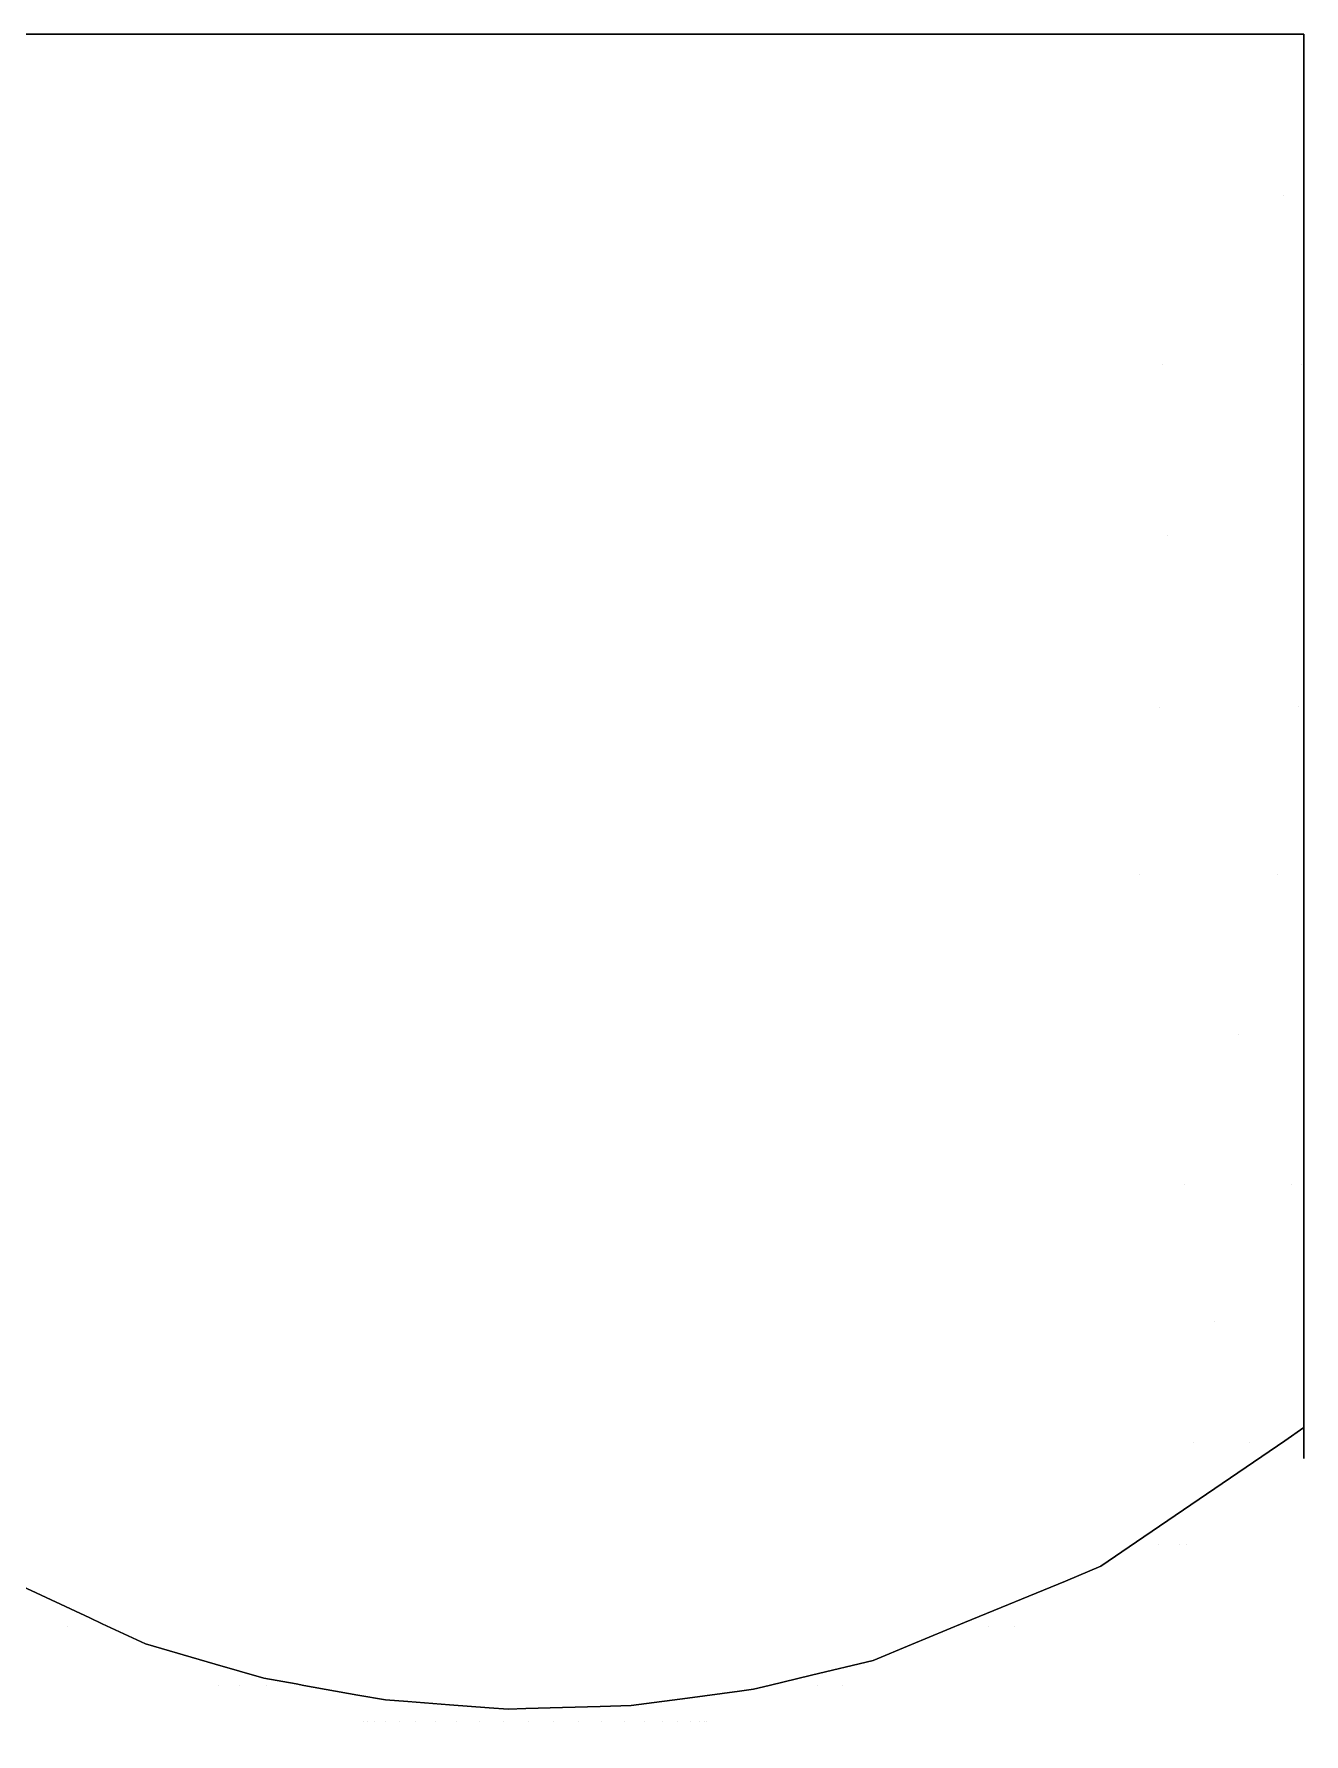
# Model space of a CAD drawing. Header units: millimetres. Extents: x 21.5 to 33.8, y 9 to 19.5.
# Drawn here: x 25.91 to 33.75, y 9 to 19.5 of the extents above; entities that cross this region are included whole.
import ezdxf

# ---------------------------------------------------------------- set-up
doc = ezdxf.new("R2010")
doc.units = ezdxf.units.MM
doc.header["$LTSCALE"] = 50
doc.layers.add('None', color=7, linetype='Continuous', lineweight=5)

msp = doc.modelspace()

# ---------------------------------------------------------------- linework, layer by layer
at = {"layer": 'None', "color": 7, "linetype": 'Continuous', "lineweight": 5, "transparency": 33554687}
for points, invisible_edges in [([(21.752, 17.456, 14.25), (21.652, 16.544, 14.25), (21.666, 16.402, 14.25), (33.75, 19.5, 14.25)], 12), ([(33.75, 19.5, 14.25), (21.666, 16.402, 14.25), (21.769, 15.346, 14.25)], 9), ([(21.961, 18.49, 14.25), (21.818, 18.055, 14.25), (21.752, 17.456, 14.25), (33.75, 19.5, 14.25)], 12), ([(21.769, 15.346, 14.25), (21.8, 15.031, 14.25), (22.024, 14.32, 14.25), (33.75, 19.5, 14.25)], 12), ([(33.75, 19.5, 14.25), (22.265, 19.418, 14.25), (21.961, 18.49, 14.25)], 9), ([(33.75, 19.5, 14.25), (22.024, 14.32, 14.25), (22.256, 13.581, 14.25), (22.265, 13.565, 14.25)], 9), ([(22.58, 19.5, 10.294), (22.291, 19.5, 11.255), (22.144, 19.5, 12.248), (33.397, 19.5, 7.466)], 12), ([(22.144, 19.5, 12.248), (22.144, 19.5, 13.252), (22.291, 19.5, 14.245), (33.397, 19.5, 7.466)], 12), ([(22.265, 13.565, 14.25), (22.397, 13.33, 14.25), (33.75, 19.5, 14.25)], 10), ([(33.75, 19.5, 14.25), (22.292, 19.5, 14.25), (22.265, 19.418, 14.25)], 8), ([(22.291, 19.5, 14.245), (33.75, 19.5, 14.25), (33.75, 19.5, 7.781), (33.397, 19.5, 7.466)], 9), ([(22.291, 19.5, 14.245), (22.292, 19.5, 14.25), (33.75, 19.5, 14.25)], 8), ([(22.397, 13.33, 14.25), (22.921, 12.399, 14.25), (33.75, 19.5, 14.25)], 10), ([(33.397, 19.5, 7.466), (23.006, 19.5, 9.386), (22.58, 19.5, 10.294)], 9), ([(33.75, 19.5, 14.25), (22.921, 12.399, 14.25), (23.001, 12.256, 14.25), (23.602, 11.57, 14.25)], 9), ([(23.006, 19.5, 9.386), (30.739, 19.5, 6.1), (29.752, 19.5, 5.917), (28.749, 19.5, 5.881)], 9), ([(23.006, 19.5, 9.386), (31.688, 19.5, 6.424), (30.739, 19.5, 6.1)], 9), ([(23.006, 19.5, 9.386), (27.751, 19.5, 5.99), (26.781, 19.5, 6.244), (25.857, 19.5, 6.637)], 9), ([(23.006, 19.5, 9.386), (33.397, 19.5, 7.466), (32.581, 19.5, 6.883), (31.688, 19.5, 6.424)], 9), ([(28.749, 19.5, 5.881), (27.751, 19.5, 5.99), (23.006, 19.5, 9.386)], 10), ([(23.602, 11.57, 14.25), (24.002, 11.113, 14.25), (24.385, 10.825, 14.25), (33.75, 19.5, 14.25)], 12), ([(24.385, 10.825, 14.25), (25.046, 10.329, 14.25), (33.75, 19.5, 14.25)], 10), ([(25.046, 10.329, 14.25), (25.218, 10.199, 14.25), (25.271, 10.175, 14.25), (33.75, 19.5, 14.25)], 12), ([(33.75, 19.5, 14.25), (25.271, 10.175, 14.25), (26.25, 9.717, 14.25)], 9), ([(26.666, 18.5, 5.909), (25.695, 18.5, 6.321), (25.857, 19.5, 6.637), (26.781, 19.5, 6.244)], 11), ([(26.25, 9.717, 14.25), (26.327, 9.681, 14.25), (33.75, 19.5, 14.25)], 10), ([(33.75, 19.5, 14.25), (26.327, 9.681, 14.25), (26.595, 9.556, 14.25), (27.024, 9.432, 14.25)], 9), ([(27.687, 18.5, 5.642), (26.666, 18.5, 5.909), (26.781, 19.5, 6.244), (27.751, 19.5, 5.99)], 11), ([(33.75, 19.5, 14.25), (27.024, 9.432, 14.25), (27.326, 9.345, 14.25), (27.525, 9.309, 14.25)], 9), ([(27.525, 9.309, 14.25), (27.573, 9.3, 14.25), (33.75, 19.5, 14.25)], 10), ([(33.75, 19.5, 14.25), (27.573, 9.3, 14.25), (27.907, 9.24, 14.25)], 9), ([(28.736, 18.5, 5.526), (27.687, 18.5, 5.642), (27.751, 19.5, 5.99), (28.749, 19.5, 5.881)], 11), ([(33.75, 19.5, 14.25), (27.907, 9.24, 14.25), (28.076, 9.21, 14.25), (28.215, 9.2, 14.25)], 9), ([(28.215, 9.2, 14.25), (28.472, 9.18, 14.25), (33.75, 19.5, 14.25)], 10), ([(33.75, 19.5, 14.25), (28.472, 9.18, 14.25), (28.718, 9.162, 14.25)], 9), ([(28.718, 9.162, 14.25), (28.835, 9.153, 14.25), (28.944, 9.157, 14.25), (33.75, 19.5, 14.25)], 12), ([(29.791, 18.5, 5.565), (28.736, 18.5, 5.526), (28.749, 19.5, 5.881), (29.752, 19.5, 5.917)], 11), ([(33.75, 19.5, 14.25), (28.944, 9.157, 14.25), (29.17, 9.163, 14.25)], 9), ([(33.75, 19.5, 14.25), (29.17, 9.163, 14.25), (29.402, 9.17, 14.25)], 9), ([(29.402, 9.17, 14.25), (29.595, 9.176, 14.25), (29.642, 9.182, 14.25), (33.75, 19.5, 14.25)], 12), ([(33.75, 19.5, 14.25), (29.642, 9.182, 14.25), (29.942, 9.222, 14.25)], 9), ([(30.828, 18.5, 5.757), (29.791, 18.5, 5.565), (29.752, 19.5, 5.917), (30.739, 19.5, 6.1)], 11), ([(29.942, 9.222, 14.25), (30.263, 9.265, 14.25), (33.75, 19.5, 14.25)], 10), ([(30.263, 9.265, 14.25), (30.35, 9.277, 14.25), (30.447, 9.3, 14.25), (33.75, 19.5, 14.25)], 12), ([(33.75, 19.5, 14.25), (30.447, 9.3, 14.25), (30.709, 9.363, 14.25)], 9), ([(33.75, 19.5, 14.25), (30.709, 9.363, 14.25), (31.09, 9.455, 14.25), (31.326, 9.553, 14.25)], 9), ([(31.827, 18.5, 6.097), (30.828, 18.5, 5.757), (30.739, 19.5, 6.1), (31.688, 19.5, 6.424)], 11), ([(33.75, 19.5, 14.25), (31.326, 9.553, 14.25), (31.653, 9.688, 14.25)], 9), ([(31.653, 9.688, 14.25), (32.276, 9.945, 14.25), (33.75, 19.5, 14.25)], 10), ([(32.766, 18.5, 6.58), (31.827, 18.5, 6.097), (31.688, 19.5, 6.424), (32.581, 19.5, 6.883)], 11), ([(33.75, 19.5, 14.25), (32.276, 9.945, 14.25), (32.495, 10.036, 14.25), (32.715, 10.186, 14.25)], 9), ([(33.624, 18.5, 7.194), (32.766, 18.5, 6.58), (32.581, 19.5, 6.883), (33.397, 19.5, 7.466)], 11), ([(32.715, 10.186, 14.25), (33.631, 10.811, 14.25), (33.75, 19.5, 14.25)], 10), ([(33.397, 19.5, 7.466), (33.75, 19.5, 7.781), (33.75, 18.497, 7.315)], 8), ([(33.75, 18.497, 7.315), (33.624, 18.5, 7.194), (33.397, 19.5, 7.466)], 11), ([(33.631, 10.811, 14.25), (33.75, 10.893, 14.25), (33.75, 19.5, 14.25)], 8), ([(33.75, 19.5, 14.25), (33.75, 10.762, 12.047), (33.75, 10.78, 11.765), (33.75, 10.802, 11.687)], 9), ([(33.75, 19.5, 14.25), (33.75, 10.718, 12.75), (33.75, 10.762, 12.047)], 9), ([(33.75, 19.5, 14.25), (33.75, 15.601, 7.041), (33.75, 15.894, 6.978), (33.75, 16.4, 6.979)], 9), ([(33.75, 19.5, 14.25), (33.75, 13.324, 7.919), (33.75, 13.533, 7.761), (33.75, 14.315, 7.404)], 9), ([(33.75, 19.5, 14.25), (33.75, 12.396, 8.673), (33.75, 12.533, 8.513), (33.75, 12.56, 8.493)], 9), ([(33.75, 19.5, 14.25), (33.75, 10.77, 13.455), (33.75, 10.702, 13.014), (33.75, 10.718, 12.75)], 9), ([(33.75, 19.5, 14.25), (33.75, 15.347, 7.096), (33.75, 15.601, 7.041)], 9), ([(33.75, 12.56, 8.493), (33.75, 13.324, 7.919), (33.75, 19.5, 14.25)], 10), ([(33.75, 19.5, 14.25), (33.75, 10.802, 13.664), (33.75, 10.77, 13.455)], 9), ([(33.75, 19.5, 14.25), (33.75, 17.457, 7.051), (33.75, 18.366, 7.254), (33.75, 18.497, 7.315)], 9), ([(33.75, 14.315, 7.404), (33.75, 14.671, 7.242), (33.75, 15.347, 7.096), (33.75, 19.5, 14.25)], 12), ([(33.75, 19.5, 14.25), (33.75, 11.55, 9.771), (33.75, 11.644, 9.598)], 9), ([(33.75, 19.5, 14.25), (33.75, 10.91, 11.31), (33.75, 11.124, 10.563), (33.75, 11.146, 10.521)], 9), ([(33.75, 19.5, 14.25), (33.75, 10.883, 14.182), (33.75, 10.802, 13.664)], 9), ([(33.75, 19.5, 14.25), (33.75, 17.41, 7.041), (33.75, 17.457, 7.051)], 9), ([(33.75, 11.644, 9.598), (33.75, 11.717, 9.461), (33.75, 12.396, 8.673), (33.75, 19.5, 14.25)], 12), ([(33.75, 10.802, 11.687), (33.75, 10.91, 11.31), (33.75, 19.5, 14.25)], 10), ([(33.75, 16.4, 6.979), (33.75, 17.145, 6.982), (33.75, 17.41, 7.041), (33.75, 19.5, 14.25)], 12), ([(33.75, 19.5, 14.25), (33.75, 10.893, 14.25), (33.75, 10.883, 14.182)], 8), ([(33.75, 11.146, 10.521), (33.75, 11.55, 9.771), (33.75, 19.5, 14.25)], 10), ([(33.75, 18.497, 7.315), (33.75, 19.5, 7.781), (33.75, 19.5, 14.25)], 8), ([(26.598, 17.46, 5.71), (25.599, 17.46, 6.135), (25.695, 18.5, 6.321), (26.666, 18.5, 5.909)], 15), ([(27.649, 17.46, 5.435), (26.598, 17.46, 5.71), (26.666, 18.5, 5.909), (27.687, 18.5, 5.642)], 15), ([(28.728, 17.46, 5.317), (27.649, 17.46, 5.435), (27.687, 18.5, 5.642), (28.736, 18.5, 5.526)], 15), ([(29.814, 17.46, 5.356), (28.728, 17.46, 5.317), (28.736, 18.5, 5.526), (29.791, 18.5, 5.565)], 15), ([(30.881, 17.46, 5.554), (29.814, 17.46, 5.356), (29.791, 18.5, 5.565), (30.828, 18.5, 5.757)], 15), ([(31.909, 17.46, 5.904), (30.881, 17.46, 5.554), (30.828, 18.5, 5.757), (31.827, 18.5, 6.097)], 15), ([(32.875, 17.46, 6.401), (31.909, 17.46, 5.904), (31.827, 18.5, 6.097), (32.766, 18.5, 6.58)], 15), ([(32.875, 17.46, 6.401), (32.766, 18.5, 6.58), (33.624, 18.5, 7.194)], 11), ([(33.624, 18.5, 7.194), (33.737, 17.458, 7.042), (32.875, 17.46, 6.401)], 11), ([(33.737, 17.458, 7.042), (33.624, 18.5, 7.194), (33.75, 18.366, 7.254)], 11), ([(33.624, 18.5, 7.194), (33.75, 18.497, 7.315), (33.75, 18.366, 7.254)], 9), ([(33.75, 18.366, 7.254), (33.75, 17.457, 7.051), (33.737, 17.458, 7.042)], 10), ([(26.579, 16.401, 5.652), (25.571, 16.401, 6.081), (25.599, 17.46, 6.135), (26.598, 17.46, 5.71)], 15), ([(27.638, 16.401, 5.375), (26.579, 16.401, 5.652), (26.598, 17.46, 5.71), (27.649, 17.46, 5.435)], 15), ([(28.726, 16.401, 5.256), (27.638, 16.401, 5.375), (27.649, 17.46, 5.435), (28.728, 17.46, 5.317)], 15), ([(29.82, 16.401, 5.296), (28.726, 16.401, 5.256), (28.728, 17.46, 5.317), (29.814, 17.46, 5.356)], 15), ([(30.897, 16.401, 5.495), (29.82, 16.401, 5.296), (29.814, 17.46, 5.356), (30.881, 17.46, 5.554)], 15), ([(31.933, 16.401, 5.848), (30.897, 16.401, 5.495), (30.881, 17.46, 5.554), (31.909, 17.46, 5.904)], 15), ([(32.907, 16.401, 6.349), (31.933, 16.401, 5.848), (31.909, 17.46, 5.904), (32.875, 17.46, 6.401)], 15), ([(32.907, 16.401, 6.349), (32.875, 17.46, 6.401), (33.75, 17.145, 6.982)], 11), ([(32.875, 17.46, 6.401), (33.737, 17.458, 7.042), (33.75, 17.41, 7.041), (33.75, 17.145, 6.982)], 11), ([(33.75, 17.41, 7.041), (33.737, 17.458, 7.042), (33.75, 17.457, 7.051)], 3), ([(33.75, 17.145, 6.982), (33.75, 16.4, 6.979), (32.907, 16.401, 6.349)], 10), ([(26.607, 15.343, 5.737), (25.612, 15.343, 6.16), (25.571, 16.401, 6.081), (26.579, 16.401, 5.652)], 15), ([(27.654, 15.343, 5.463), (26.607, 15.343, 5.737), (26.579, 16.401, 5.652), (27.638, 16.401, 5.375)], 15), ([(28.729, 15.343, 5.345), (27.654, 15.343, 5.463), (27.638, 16.401, 5.375), (28.726, 16.401, 5.256)], 15), ([(29.81, 15.343, 5.384), (28.729, 15.343, 5.345), (28.726, 16.401, 5.256), (29.82, 16.401, 5.296)], 15), ([(30.874, 15.343, 5.581), (29.81, 15.343, 5.384), (29.82, 16.401, 5.296), (30.897, 16.401, 5.495)], 15), ([(31.898, 15.343, 5.93), (30.874, 15.343, 5.581), (30.897, 16.401, 5.495), (31.933, 16.401, 5.848)], 15), ([(32.86, 15.343, 6.425), (31.898, 15.343, 5.93), (31.933, 16.401, 5.848), (32.907, 16.401, 6.349)], 15), ([(33.75, 15.894, 6.978), (32.86, 15.343, 6.425), (32.907, 16.401, 6.349)], 11), ([(32.907, 16.401, 6.349), (33.75, 16.4, 6.979), (33.75, 15.894, 6.978)], 9), ([(32.86, 15.343, 6.425), (33.75, 15.894, 6.978), (33.75, 15.601, 7.041)], 9), ([(33.75, 15.601, 7.041), (33.716, 15.347, 7.072), (32.86, 15.343, 6.425)], 11), ([(33.75, 15.347, 7.096), (33.716, 15.347, 7.072), (33.75, 15.601, 7.041)], 3), ([(26.684, 14.309, 5.961), (25.72, 14.309, 6.371), (25.612, 15.343, 6.16), (26.607, 15.343, 5.737)], 15), ([(27.697, 14.309, 5.696), (26.684, 14.309, 5.961), (26.607, 15.343, 5.737), (27.654, 15.343, 5.463)], 15), ([(28.738, 14.309, 5.582), (27.697, 14.309, 5.696), (27.654, 15.343, 5.463), (28.729, 15.343, 5.345)], 15), ([(29.785, 14.309, 5.62), (28.738, 14.309, 5.582), (28.729, 15.343, 5.345), (29.81, 15.343, 5.384)], 15), ([(30.814, 14.309, 5.81), (29.785, 14.309, 5.62), (29.81, 15.343, 5.384), (30.874, 15.343, 5.581)], 15), ([(31.805, 14.309, 6.149), (30.814, 14.309, 5.81), (30.874, 15.343, 5.581), (31.898, 15.343, 5.93)], 15), ([(32.737, 14.309, 6.627), (31.805, 14.309, 6.149), (31.898, 15.343, 5.93), (32.86, 15.343, 6.425)], 15), ([(32.737, 14.309, 6.627), (32.86, 15.343, 6.425), (33.716, 15.347, 7.072)], 11), ([(33.716, 15.347, 7.072), (33.588, 14.309, 7.237), (32.737, 14.309, 6.627)], 11), ([(33.75, 14.671, 7.242), (33.588, 14.309, 7.237), (33.716, 15.347, 7.072)], 11), ([(33.716, 15.347, 7.072), (33.75, 15.347, 7.096), (33.75, 14.671, 7.242)], 9), ([(33.75, 14.671, 7.242), (33.75, 14.315, 7.404), (33.588, 14.309, 7.237)], 10), ([(26.807, 13.319, 6.322), (25.894, 13.319, 6.71), (25.72, 14.309, 6.371), (26.684, 14.309, 5.961)], 15), ([(27.766, 13.319, 6.071), (26.807, 13.319, 6.322), (26.684, 14.309, 5.961), (27.697, 14.309, 5.696)], 15), ([(28.752, 13.319, 5.963), (27.766, 13.319, 6.071), (27.697, 14.309, 5.696), (28.738, 14.309, 5.582)], 15), ([(29.743, 13.319, 5.999), (28.752, 13.319, 5.963), (28.738, 14.309, 5.582), (29.785, 14.309, 5.62)], 15), ([(30.718, 13.319, 6.179), (29.743, 13.319, 5.999), (29.785, 14.309, 5.62), (30.814, 14.309, 5.81)], 15), ([(31.656, 13.319, 6.499), (30.718, 13.319, 6.179), (30.814, 14.309, 5.81), (31.805, 14.309, 6.149)], 15), ([(32.538, 13.319, 6.953), (31.656, 13.319, 6.499), (31.805, 14.309, 6.149), (32.737, 14.309, 6.627)], 15), ([(33.345, 13.319, 7.529), (32.538, 13.319, 6.953), (32.737, 14.309, 6.627), (33.588, 14.309, 7.237)], 15), ([(33.345, 13.319, 7.529), (33.588, 14.309, 7.237), (33.75, 14.315, 7.404)], 11), ([(33.75, 14.315, 7.404), (33.75, 13.533, 7.761), (33.345, 13.319, 7.529)], 10), ([(33.75, 13.533, 7.761), (33.75, 13.324, 7.919), (33.345, 13.319, 7.529)], 10), ([(26.131, 12.392, 7.169), (25.349, 12.392, 7.647), (25.048, 13.319, 7.226), (25.894, 13.319, 6.71)], 15), ([(26.974, 12.392, 6.811), (26.131, 12.392, 7.169), (25.894, 13.319, 6.71), (26.807, 13.319, 6.322)], 15), ([(27.86, 12.392, 6.579), (26.974, 12.392, 6.811), (26.807, 13.319, 6.322), (27.766, 13.319, 6.071)], 15), ([(28.771, 12.392, 6.479), (27.86, 12.392, 6.579), (27.766, 13.319, 6.071), (28.752, 13.319, 5.963)], 15), ([(29.686, 12.392, 6.513), (28.771, 12.392, 6.479), (28.752, 13.319, 5.963), (29.743, 13.319, 5.999)], 15), ([(30.587, 12.392, 6.679), (29.686, 12.392, 6.513), (29.743, 13.319, 5.999), (30.718, 13.319, 6.179)], 15), ([(31.454, 12.392, 6.975), (30.587, 12.392, 6.679), (30.718, 13.319, 6.179), (31.656, 13.319, 6.499)], 15), ([(32.269, 12.392, 7.394), (31.454, 12.392, 6.975), (31.656, 13.319, 6.499), (32.538, 13.319, 6.953)], 15), ([(33.014, 12.392, 7.927), (32.269, 12.392, 7.394), (32.538, 13.319, 6.953), (33.345, 13.319, 7.529)], 15), ([(33.014, 12.392, 7.927), (33.345, 13.319, 7.529), (33.75, 13.324, 7.919)], 11), ([(33.75, 13.324, 7.919), (33.75, 12.56, 8.493), (33.014, 12.392, 7.927)], 10), ([(33.75, 12.56, 8.493), (33.673, 12.392, 8.563), (33.014, 12.392, 7.927)], 11), ([(33.673, 12.392, 8.563), (33.75, 12.56, 8.493), (33.75, 12.533, 8.513)], 9), ([(33.75, 12.533, 8.513), (33.75, 12.396, 8.673), (33.673, 12.392, 8.563)], 10), ([(26.425, 11.548, 7.741), (25.723, 11.548, 8.169), (25.349, 12.392, 7.647), (26.131, 12.392, 7.169)], 15), ([(27.181, 11.548, 7.419), (26.425, 11.548, 7.741), (26.131, 12.392, 7.169), (26.974, 12.392, 6.811)], 15), ([(27.977, 11.548, 7.211), (27.181, 11.548, 7.419), (26.974, 12.392, 6.811), (27.86, 12.392, 6.579)], 15), ([(28.794, 11.548, 7.121), (27.977, 11.548, 7.211), (27.86, 12.392, 6.579), (28.771, 12.392, 6.479)], 15), ([(29.616, 11.548, 7.151), (28.794, 11.548, 7.121), (28.771, 12.392, 6.479), (29.686, 12.392, 6.513)], 15), ([(30.425, 11.548, 7.301), (29.616, 11.548, 7.151), (29.686, 12.392, 6.513), (30.587, 12.392, 6.679)], 15), ([(31.203, 11.548, 7.566), (30.425, 11.548, 7.301), (30.587, 12.392, 6.679), (31.454, 12.392, 6.975)], 15), ([(31.934, 11.548, 7.942), (31.203, 11.548, 7.566), (31.454, 12.392, 6.975), (32.269, 12.392, 7.394)], 15), ([(32.603, 11.548, 8.421), (31.934, 11.548, 7.942), (32.269, 12.392, 7.394), (33.014, 12.392, 7.927)], 15), ([(33.195, 11.548, 8.991), (32.603, 11.548, 8.421), (33.014, 12.392, 7.927), (33.673, 12.392, 8.563)], 15), ([(33.195, 11.548, 8.991), (33.673, 12.392, 8.563), (33.75, 12.396, 8.673)], 11), ([(33.75, 12.396, 8.673), (33.75, 11.717, 9.461), (33.195, 11.548, 8.991)], 10), ([(33.195, 11.548, 8.991), (33.75, 11.717, 9.461), (33.75, 11.644, 9.598)], 9), ([(33.068, 10.802, 10.059), (33.75, 11.55, 9.771), (33.75, 11.146, 10.521)], 9), ([(33.068, 10.802, 10.059), (33.697, 11.548, 9.642), (33.75, 11.55, 9.771)], 11), ([(33.75, 11.644, 9.598), (33.697, 11.548, 9.642), (33.195, 11.548, 8.991)], 11), ([(33.75, 11.55, 9.771), (33.697, 11.548, 9.642), (33.75, 11.644, 9.598)], 3), ([(26.162, 10.802, 8.783), (25.615, 10.802, 9.239), (25.091, 11.548, 8.695), (25.723, 11.548, 8.169)], 15), ([(26.77, 10.802, 8.413), (26.162, 10.802, 8.783), (25.723, 11.548, 8.169), (26.425, 11.548, 7.741)], 15), ([(27.425, 10.802, 8.134), (26.77, 10.802, 8.413), (26.425, 11.548, 7.741), (27.181, 11.548, 7.419)], 15), ([(28.114, 10.802, 7.954), (27.425, 10.802, 8.134), (27.181, 11.548, 7.419), (27.977, 11.548, 7.211)], 15), ([(28.822, 10.802, 7.876), (28.114, 10.802, 7.954), (27.977, 11.548, 7.211), (28.794, 11.548, 7.121)], 15), ([(29.533, 10.802, 7.902), (28.822, 10.802, 7.876), (28.794, 11.548, 7.121), (29.616, 11.548, 7.151)], 15), ([(30.234, 10.802, 8.031), (29.533, 10.802, 7.902), (29.616, 11.548, 7.151), (30.425, 11.548, 7.301)], 15), ([(30.907, 10.802, 8.261), (30.234, 10.802, 8.031), (30.425, 11.548, 7.301), (31.203, 11.548, 7.566)], 15), ([(31.541, 10.802, 8.587), (30.907, 10.802, 8.261), (31.203, 11.548, 7.566), (31.934, 11.548, 7.942)], 15), ([(32.12, 10.802, 9.001), (31.541, 10.802, 8.587), (31.934, 11.548, 7.942), (32.603, 11.548, 8.421)], 15), ([(32.632, 10.802, 9.495), (32.12, 10.802, 9.001), (32.603, 11.548, 8.421), (33.195, 11.548, 8.991)], 15), ([(33.068, 10.802, 10.059), (32.632, 10.802, 9.495), (33.195, 11.548, 8.991), (33.697, 11.548, 9.642)], 15), ([(33.75, 11.146, 10.521), (33.416, 10.802, 10.68), (33.068, 10.802, 10.059)], 11), ([(33.416, 10.802, 10.68), (33.75, 11.146, 10.521), (33.75, 11.124, 10.563)], 9), ([(33.416, 10.802, 10.68), (33.75, 11.124, 10.563), (33.75, 10.91, 11.31)], 9), ([(33.75, 10.91, 11.31), (33.67, 10.802, 11.345), (33.416, 10.802, 10.68)], 11), ([(33.75, 10.883, 14.182), (33.75, 10.893, 14.25), (33.631, 10.811, 14.25)], 8), ([(33.631, 10.811, 14.25), (33.67, 10.802, 14.155), (33.75, 10.883, 14.182)], 11), ([(33.75, 10.802, 11.687), (33.67, 10.802, 11.345), (33.75, 10.91, 11.31)], 3), ([(33.75, 10.883, 14.182), (33.67, 10.802, 14.155), (33.75, 10.802, 13.664)], 3), ([(26.207, 10.171, 9.853), (25.815, 10.171, 10.29), (25.14, 10.802, 9.769), (25.615, 10.802, 9.239)], 15), ([(26.658, 10.171, 9.477), (26.207, 10.171, 9.853), (25.615, 10.802, 9.239), (26.162, 10.802, 8.783)], 15), ([(27.16, 10.171, 9.171), (26.658, 10.171, 9.477), (26.162, 10.802, 8.783), (26.77, 10.802, 8.413)], 15), ([(27.701, 10.171, 8.941), (27.16, 10.171, 9.171), (26.77, 10.802, 8.413), (27.425, 10.802, 8.134)], 15), ([(28.269, 10.171, 8.793), (27.701, 10.171, 8.941), (27.425, 10.802, 8.134), (28.114, 10.802, 7.954)], 15), ([(28.853, 10.171, 8.728), (28.269, 10.171, 8.793), (28.114, 10.802, 7.954), (28.822, 10.802, 7.876)], 15), ([(29.44, 10.171, 8.75), (28.853, 10.171, 8.728), (28.822, 10.802, 7.876), (29.533, 10.802, 7.902)], 15), ([(30.018, 10.171, 8.857), (29.44, 10.171, 8.75), (29.533, 10.802, 7.902), (30.234, 10.802, 8.031)], 15), ([(30.574, 10.171, 9.046), (30.018, 10.171, 8.857), (30.234, 10.802, 8.031), (30.907, 10.802, 8.261)], 15), ([(31.096, 10.171, 9.315), (30.574, 10.171, 9.046), (30.907, 10.802, 8.261), (31.541, 10.802, 8.587)], 15), ([(31.574, 10.171, 9.657), (31.096, 10.171, 9.315), (31.541, 10.802, 8.587), (32.12, 10.802, 9.001)], 15), ([(31.997, 10.171, 10.064), (31.574, 10.171, 9.657), (32.12, 10.802, 9.001), (32.632, 10.802, 9.495)], 15), ([(32.356, 10.171, 10.53), (31.997, 10.171, 10.064), (32.632, 10.802, 9.495), (33.068, 10.802, 10.059)], 15), ([(32.644, 10.171, 11.042), (32.356, 10.171, 10.53), (33.068, 10.802, 10.059), (33.416, 10.802, 10.68)], 15), ([(32.854, 10.171, 11.591), (32.644, 10.171, 11.042), (33.416, 10.802, 10.68), (33.67, 10.802, 11.345)], 15), ([(33.631, 10.811, 14.25), (32.715, 10.186, 14.25), (32.854, 10.171, 13.909)], 10), ([(32.854, 10.171, 13.909), (33.67, 10.802, 14.155), (33.631, 10.811, 14.25)], 11), ([(32.854, 10.171, 11.591), (33.67, 10.802, 11.345), (33.75, 10.802, 11.687)], 11), ([(33.75, 10.802, 11.687), (33.75, 10.78, 11.765), (32.854, 10.171, 11.591)], 10), ([(33.75, 10.77, 13.455), (33.75, 10.802, 13.664), (32.854, 10.171, 13.909)], 10), ([(33.75, 10.802, 13.664), (33.67, 10.802, 14.155), (32.854, 10.171, 13.909)], 11), ([(32.854, 10.171, 11.591), (33.75, 10.78, 11.765), (33.75, 10.762, 12.047)], 9), ([(32.854, 10.171, 13.909), (32.981, 10.171, 13.336), (33.75, 10.77, 13.455)], 11), ([(33.75, 10.762, 12.047), (32.981, 10.171, 12.164), (32.854, 10.171, 11.591)], 11), ([(33.75, 10.702, 13.014), (33.75, 10.77, 13.455), (32.981, 10.171, 13.336)], 10), ([(32.981, 10.171, 12.164), (33.75, 10.762, 12.047), (33.75, 10.718, 12.75)], 9), ([(33.75, 10.718, 12.75), (33.024, 10.171, 12.75), (32.981, 10.171, 12.164)], 11), ([(33.024, 10.171, 12.75), (33.75, 10.718, 12.75), (33.75, 10.702, 13.014)], 9), ([(33.75, 10.702, 13.014), (32.981, 10.171, 13.336), (33.024, 10.171, 12.75)], 11), ([(32.854, 10.171, 13.909), (32.715, 10.186, 14.25), (32.495, 10.036, 14.25)], 9), ([(25.983, 9.667, 12.078), (25.917, 9.667, 12.524), (24.986, 10.171, 12.456), (25.072, 10.171, 11.875)], 15), ([(25.917, 9.667, 12.524), (25.917, 9.667, 12.976), (24.986, 10.171, 13.044), (24.986, 10.171, 12.456)], 15), ([(25.917, 9.667, 12.976), (25.983, 9.667, 13.422), (25.072, 10.171, 13.625), (24.986, 10.171, 13.044)], 15), ([(26.113, 9.667, 11.646), (25.983, 9.667, 12.078), (25.072, 10.171, 11.875), (25.241, 10.171, 11.312)], 15), ([(25.983, 9.667, 13.422), (26.113, 9.667, 13.854), (25.241, 10.171, 14.188), (25.072, 10.171, 13.625)], 15), ([(25.271, 10.175, 14.25), (25.241, 10.171, 14.188), (26.113, 9.667, 13.854)], 11), ([(26.305, 9.667, 11.237), (26.113, 9.667, 11.646), (25.241, 10.171, 11.312), (25.491, 10.171, 10.78)], 15), ([(26.113, 9.667, 13.854), (26.25, 9.717, 14.25), (25.271, 10.175, 14.25)], 9), ([(26.554, 9.667, 10.861), (26.305, 9.667, 11.237), (25.491, 10.171, 10.78), (25.815, 10.171, 10.29)], 15), ([(26.855, 9.667, 10.525), (26.554, 9.667, 10.861), (25.815, 10.171, 10.29), (26.207, 10.171, 9.853)], 15), ([(27.202, 9.667, 10.236), (26.855, 9.667, 10.525), (26.207, 10.171, 9.853), (26.658, 10.171, 9.477)], 15), ([(27.587, 9.667, 10.001), (27.202, 9.667, 10.236), (26.658, 10.171, 9.477), (27.16, 10.171, 9.171)], 15), ([(28.002, 9.667, 9.825), (27.587, 9.667, 10.001), (27.16, 10.171, 9.171), (27.701, 10.171, 8.941)], 15), ([(28.439, 9.667, 9.711), (28.002, 9.667, 9.825), (27.701, 10.171, 8.941), (28.269, 10.171, 8.793)], 15), ([(28.887, 9.667, 9.661), (28.439, 9.667, 9.711), (28.269, 10.171, 8.793), (28.853, 10.171, 8.728)], 15), ([(29.338, 9.667, 9.678), (28.887, 9.667, 9.661), (28.853, 10.171, 8.728), (29.44, 10.171, 8.75)], 15), ([(29.782, 9.667, 9.76), (29.338, 9.667, 9.678), (29.44, 10.171, 8.75), (30.018, 10.171, 8.857)], 15), ([(30.209, 9.667, 9.905), (29.782, 9.667, 9.76), (30.018, 10.171, 8.857), (30.574, 10.171, 9.046)], 15), ([(30.61, 9.667, 10.112), (30.209, 9.667, 9.905), (30.574, 10.171, 9.046), (31.096, 10.171, 9.315)], 15), ([(30.977, 9.667, 10.374), (30.61, 9.667, 10.112), (31.096, 10.171, 9.315), (31.574, 10.171, 9.657)], 15), ([(31.302, 9.667, 10.687), (30.977, 9.667, 10.374), (31.574, 10.171, 9.657), (31.997, 10.171, 10.064)], 15), ([(31.578, 9.667, 11.045), (31.302, 9.667, 10.687), (31.997, 10.171, 10.064), (32.356, 10.171, 10.53)], 15), ([(31.799, 9.667, 11.438), (31.578, 9.667, 11.045), (32.356, 10.171, 10.53), (32.644, 10.171, 11.042)], 15), ([(31.96, 9.667, 11.86), (31.799, 9.667, 11.438), (32.644, 10.171, 11.042), (32.854, 10.171, 11.591)], 15), ([(32.495, 10.036, 14.25), (31.96, 9.667, 13.64), (32.854, 10.171, 13.909)], 11), ([(32.058, 9.667, 12.3), (31.96, 9.667, 11.86), (32.854, 10.171, 11.591), (32.981, 10.171, 12.164)], 15), ([(31.96, 9.667, 13.64), (32.058, 9.667, 13.2), (32.981, 10.171, 13.336), (32.854, 10.171, 13.909)], 15), ([(32.091, 9.667, 12.75), (32.058, 9.667, 12.3), (32.981, 10.171, 12.164), (33.024, 10.171, 12.75)], 15), ([(32.058, 9.667, 13.2), (32.091, 9.667, 12.75), (33.024, 10.171, 12.75), (32.981, 10.171, 13.336)], 15), ([(31.96, 9.667, 13.64), (32.495, 10.036, 14.25), (32.276, 9.945, 14.25)], 9), ([(31.653, 9.688, 14.25), (31.799, 9.667, 14.062), (32.276, 9.945, 14.25)], 3), ([(32.276, 9.945, 14.25), (31.799, 9.667, 14.062), (31.96, 9.667, 13.64)], 11), ([(26.955, 9.299, 12.294), (26.91, 9.299, 12.597), (25.917, 9.667, 12.524), (25.983, 9.667, 12.078)], 15), ([(26.91, 9.299, 12.597), (26.91, 9.299, 12.903), (25.917, 9.667, 12.976), (25.917, 9.667, 12.524)], 15), ([(26.91, 9.299, 12.903), (26.955, 9.299, 13.206), (25.983, 9.667, 13.422), (25.917, 9.667, 12.976)], 15), ([(27.043, 9.299, 12.001), (26.955, 9.299, 12.294), (25.983, 9.667, 12.078), (26.113, 9.667, 11.646)], 15), ([(26.955, 9.299, 13.206), (27.043, 9.299, 13.499), (26.113, 9.667, 13.854), (25.983, 9.667, 13.422)], 15), ([(26.113, 9.667, 13.854), (26.327, 9.681, 14.25), (26.25, 9.717, 14.25)], 9), ([(26.327, 9.681, 14.25), (26.113, 9.667, 13.854), (27.043, 9.299, 13.499)], 11), ([(27.173, 9.299, 11.724), (27.043, 9.299, 12.001), (26.113, 9.667, 11.646), (26.305, 9.667, 11.237)], 15), ([(27.341, 9.299, 11.469), (27.173, 9.299, 11.724), (26.305, 9.667, 11.237), (26.554, 9.667, 10.861)], 15), ([(26.595, 9.556, 14.25), (26.327, 9.681, 14.25), (27.173, 9.299, 13.776)], 10), ([(27.043, 9.299, 13.499), (27.173, 9.299, 13.776), (26.327, 9.681, 14.25)], 11), ([(27.545, 9.299, 11.241), (27.341, 9.299, 11.469), (26.554, 9.667, 10.861), (26.855, 9.667, 10.525)], 15), ([(27.781, 9.299, 11.046), (27.545, 9.299, 11.241), (26.855, 9.667, 10.525), (27.202, 9.667, 10.236)], 15), ([(28.042, 9.299, 10.886), (27.781, 9.299, 11.046), (27.202, 9.667, 10.236), (27.587, 9.667, 10.001)], 15), ([(28.323, 9.299, 10.767), (28.042, 9.299, 10.886), (27.587, 9.667, 10.001), (28.002, 9.667, 9.825)], 15), ([(28.619, 9.299, 10.689), (28.323, 9.299, 10.767), (28.002, 9.667, 9.825), (28.439, 9.667, 9.711)], 15), ([(28.923, 9.299, 10.656), (28.619, 9.299, 10.689), (28.439, 9.667, 9.711), (28.887, 9.667, 9.661)], 15), ([(29.229, 9.299, 10.667), (28.923, 9.299, 10.656), (28.887, 9.667, 9.661), (29.338, 9.667, 9.678)], 15), ([(29.53, 9.299, 10.723), (29.229, 9.299, 10.667), (29.338, 9.667, 9.678), (29.782, 9.667, 9.76)], 15), ([(29.82, 9.299, 10.821), (29.53, 9.299, 10.723), (29.782, 9.667, 9.76), (30.209, 9.667, 9.905)], 15), ([(30.092, 9.299, 10.961), (29.82, 9.299, 10.821), (30.209, 9.667, 9.905), (30.61, 9.667, 10.112)], 15), ([(30.341, 9.299, 11.139), (30.092, 9.299, 10.961), (30.61, 9.667, 10.112), (30.977, 9.667, 10.374)], 15), ([(30.561, 9.299, 11.352), (30.341, 9.299, 11.139), (30.977, 9.667, 10.374), (31.302, 9.667, 10.687)], 15), ([(30.748, 9.299, 11.594), (30.561, 9.299, 11.352), (31.302, 9.667, 10.687), (31.578, 9.667, 11.045)], 15), ([(30.897, 9.299, 11.86), (30.748, 9.299, 11.594), (31.578, 9.667, 11.045), (31.799, 9.667, 11.438)], 15), ([(31.326, 9.553, 14.25), (30.897, 9.299, 13.64), (31.799, 9.667, 14.062)], 11), ([(31.007, 9.299, 12.146), (30.897, 9.299, 11.86), (31.799, 9.667, 11.438), (31.96, 9.667, 11.86)], 15), ([(30.897, 9.299, 13.64), (31.007, 9.299, 13.354), (31.96, 9.667, 13.64), (31.799, 9.667, 14.062)], 15), ([(31.073, 9.299, 12.445), (31.007, 9.299, 12.146), (31.96, 9.667, 11.86), (32.058, 9.667, 12.3)], 15), ([(31.007, 9.299, 13.354), (31.073, 9.299, 13.055), (32.058, 9.667, 13.2), (31.96, 9.667, 13.64)], 15), ([(31.096, 9.299, 12.75), (31.073, 9.299, 12.445), (32.058, 9.667, 12.3), (32.091, 9.667, 12.75)], 15), ([(31.073, 9.299, 13.055), (31.096, 9.299, 12.75), (32.091, 9.667, 12.75), (32.058, 9.667, 13.2)], 15), ([(31.799, 9.667, 14.062), (31.653, 9.688, 14.25), (31.326, 9.553, 14.25)], 9), ([(27.024, 9.432, 14.25), (26.595, 9.556, 14.25), (27.173, 9.299, 13.776)], 10), ([(30.748, 9.299, 13.906), (31.09, 9.455, 14.25), (30.709, 9.363, 14.25)], 9), ([(30.748, 9.299, 13.906), (31.326, 9.553, 14.25), (31.09, 9.455, 14.25)], 9), ([(31.326, 9.553, 14.25), (30.748, 9.299, 13.906), (30.897, 9.299, 13.64)], 11), ([(27.173, 9.299, 13.776), (27.341, 9.299, 14.031), (27.024, 9.432, 14.25)], 11), ([(27.326, 9.345, 14.25), (27.024, 9.432, 14.25), (27.341, 9.299, 14.031)], 10), ([(30.447, 9.3, 14.25), (30.561, 9.299, 14.148), (30.709, 9.363, 14.25)], 3), ([(30.709, 9.363, 14.25), (30.561, 9.299, 14.148), (30.748, 9.299, 13.906)], 11), ([(27.967, 9.075, 12.52), (27.944, 9.075, 12.673), (26.91, 9.299, 12.597), (26.955, 9.299, 12.294)], 15), ([(27.944, 9.075, 12.673), (27.944, 9.075, 12.827), (26.91, 9.299, 12.903), (26.91, 9.299, 12.597)], 15), ([(27.944, 9.075, 12.827), (27.967, 9.075, 12.98), (26.955, 9.299, 13.206), (26.91, 9.299, 12.903)], 15), ([(28.011, 9.075, 12.372), (27.967, 9.075, 12.52), (26.955, 9.299, 12.294), (27.043, 9.299, 12.001)], 15), ([(27.967, 9.075, 12.98), (28.011, 9.075, 13.128), (27.043, 9.299, 13.499), (26.955, 9.299, 13.206)], 15), ([(28.077, 9.075, 12.232), (28.011, 9.075, 12.372), (27.043, 9.299, 12.001), (27.173, 9.299, 11.724)], 15), ([(28.011, 9.075, 13.128), (28.077, 9.075, 13.268), (27.173, 9.299, 13.776), (27.043, 9.299, 13.499)], 15), ([(28.162, 9.075, 12.103), (28.077, 9.075, 12.232), (27.173, 9.299, 11.724), (27.341, 9.299, 11.469)], 15), ([(28.077, 9.075, 13.268), (28.162, 9.075, 13.397), (27.341, 9.299, 14.031), (27.173, 9.299, 13.776)], 15), ([(27.341, 9.299, 14.031), (27.525, 9.309, 14.25), (27.326, 9.345, 14.25)], 9), ([(27.525, 9.309, 14.25), (27.341, 9.299, 14.031), (28.162, 9.075, 13.397)], 11), ([(28.265, 9.075, 11.988), (28.162, 9.075, 12.103), (27.341, 9.299, 11.469), (27.545, 9.299, 11.241)], 15), ([(27.573, 9.3, 14.25), (27.525, 9.309, 14.25), (28.265, 9.075, 13.512)], 10), ([(28.162, 9.075, 13.397), (28.265, 9.075, 13.512), (27.525, 9.309, 14.25)], 11), ([(28.384, 9.075, 11.889), (28.265, 9.075, 11.988), (27.545, 9.299, 11.241), (27.781, 9.299, 11.046)], 15), ([(27.907, 9.24, 14.25), (27.573, 9.3, 14.25), (28.265, 9.075, 13.512)], 10), ([(28.516, 9.075, 11.809), (28.384, 9.075, 11.889), (27.781, 9.299, 11.046), (28.042, 9.299, 10.886)], 15), ([(28.265, 9.075, 13.512), (28.384, 9.075, 13.611), (27.907, 9.24, 14.25)], 11), ([(28.076, 9.21, 14.25), (27.907, 9.24, 14.25), (28.384, 9.075, 13.611)], 10), ([(28.658, 9.075, 11.748), (28.516, 9.075, 11.809), (28.042, 9.299, 10.886), (28.323, 9.299, 10.767)], 15), ([(28.808, 9.075, 11.709), (28.658, 9.075, 11.748), (28.323, 9.299, 10.767), (28.619, 9.299, 10.689)], 15), ([(28.961, 9.075, 11.692), (28.808, 9.075, 11.709), (28.619, 9.299, 10.689), (28.923, 9.299, 10.656)], 15), ([(29.116, 9.075, 11.698), (28.961, 9.075, 11.692), (28.923, 9.299, 10.656), (29.229, 9.299, 10.667)], 15), ([(29.268, 9.075, 11.726), (29.116, 9.075, 11.698), (29.229, 9.299, 10.667), (29.53, 9.299, 10.723)], 15), ([(29.414, 9.075, 11.776), (29.268, 9.075, 11.726), (29.53, 9.299, 10.723), (29.82, 9.299, 10.821)], 15), ([(29.551, 9.075, 11.847), (29.414, 9.075, 11.776), (29.82, 9.299, 10.821), (30.092, 9.299, 10.961)], 15), ([(29.677, 9.075, 11.936), (29.551, 9.075, 11.847), (30.092, 9.299, 10.961), (30.341, 9.299, 11.139)], 15), ([(29.788, 9.075, 12.044), (29.677, 9.075, 11.936), (30.341, 9.299, 11.139), (30.561, 9.299, 11.352)], 15), ([(29.677, 9.075, 13.564), (30.263, 9.265, 14.25), (29.942, 9.222, 14.25)], 9), ([(30.263, 9.265, 14.25), (29.677, 9.075, 13.564), (29.788, 9.075, 13.456)], 11), ([(29.788, 9.075, 13.456), (30.561, 9.299, 14.148), (30.447, 9.3, 14.25)], 11), ([(30.447, 9.3, 14.25), (30.35, 9.277, 14.25), (29.788, 9.075, 13.456)], 10), ([(29.883, 9.075, 12.166), (29.788, 9.075, 12.044), (30.561, 9.299, 11.352), (30.748, 9.299, 11.594)], 15), ([(29.788, 9.075, 13.456), (29.883, 9.075, 13.334), (30.748, 9.299, 13.906), (30.561, 9.299, 14.148)], 15), ([(29.788, 9.075, 13.456), (30.35, 9.277, 14.25), (30.263, 9.265, 14.25)], 9), ([(29.958, 9.075, 12.301), (29.883, 9.075, 12.166), (30.748, 9.299, 11.594), (30.897, 9.299, 11.86)], 15), ([(29.883, 9.075, 13.334), (29.958, 9.075, 13.199), (30.897, 9.299, 13.64), (30.748, 9.299, 13.906)], 15), ([(30.014, 9.075, 12.445), (29.958, 9.075, 12.301), (30.897, 9.299, 11.86), (31.007, 9.299, 12.146)], 15), ([(29.958, 9.075, 13.199), (30.014, 9.075, 13.055), (31.007, 9.299, 13.354), (30.897, 9.299, 13.64)], 15), ([(30.047, 9.075, 12.596), (30.014, 9.075, 12.445), (31.007, 9.299, 12.146), (31.073, 9.299, 12.445)], 15), ([(30.014, 9.075, 13.055), (30.047, 9.075, 12.904), (31.073, 9.299, 13.055), (31.007, 9.299, 13.354)], 15), ([(30.058, 9.075, 12.75), (30.047, 9.075, 12.596), (31.073, 9.299, 12.445), (31.096, 9.299, 12.75)], 15), ([(30.047, 9.075, 12.904), (30.058, 9.075, 12.75), (31.096, 9.299, 12.75), (31.073, 9.299, 13.055)], 15), ([(28.215, 9.2, 14.25), (28.076, 9.21, 14.25), (28.384, 9.075, 13.611)], 10), ([(28.384, 9.075, 13.611), (28.516, 9.075, 13.691), (28.215, 9.2, 14.25)], 11), ([(28.472, 9.18, 14.25), (28.215, 9.2, 14.25), (28.516, 9.075, 13.691)], 10), ([(28.516, 9.075, 13.691), (28.658, 9.075, 13.752), (28.472, 9.18, 14.25)], 11), ([(28.718, 9.162, 14.25), (28.472, 9.18, 14.25), (28.658, 9.075, 13.752)], 10), ([(28.658, 9.075, 13.752), (28.808, 9.075, 13.791), (28.718, 9.162, 14.25)], 11), ([(28.835, 9.153, 14.25), (28.718, 9.162, 14.25), (28.808, 9.075, 13.791)], 10), ([(28.835, 9.153, 14.25), (28.808, 9.075, 13.791), (28.961, 9.075, 13.808)], 11), ([(28.961, 9.075, 13.808), (28.944, 9.157, 14.25), (28.835, 9.153, 14.25)], 9), ([(29.116, 9.075, 13.802), (29.17, 9.163, 14.25), (28.944, 9.157, 14.25)], 9), ([(28.944, 9.157, 14.25), (28.961, 9.075, 13.808), (29.116, 9.075, 13.802)], 11), ([(29.17, 9.163, 14.25), (29.116, 9.075, 13.802), (29.268, 9.075, 13.774)], 11), ([(29.268, 9.075, 13.774), (29.402, 9.17, 14.25), (29.17, 9.163, 14.25)], 9), ([(29.402, 9.17, 14.25), (29.268, 9.075, 13.774), (29.414, 9.075, 13.724)], 11), ([(29.414, 9.075, 13.724), (29.595, 9.176, 14.25), (29.402, 9.17, 14.25)], 9), ([(29.414, 9.075, 13.724), (29.642, 9.182, 14.25), (29.595, 9.176, 14.25)], 9), ([(29.642, 9.182, 14.25), (29.414, 9.075, 13.724), (29.551, 9.075, 13.653)], 11), ([(29.551, 9.075, 13.653), (29.942, 9.222, 14.25), (29.642, 9.182, 14.25)], 9), ([(29.942, 9.222, 14.25), (29.551, 9.075, 13.653), (29.677, 9.075, 13.564)], 11), ([(29, 9, 12.75), (27.944, 9.075, 12.673), (27.967, 9.075, 12.52)], 11), ([(29, 9, 12.75), (27.944, 9.075, 12.827), (27.944, 9.075, 12.673)], 11), ([(29, 9, 12.75), (27.967, 9.075, 12.98), (27.944, 9.075, 12.827)], 11), ([(29, 9, 12.75), (27.967, 9.075, 12.52), (28.011, 9.075, 12.372)], 11), ([(29, 9, 12.75), (28.011, 9.075, 13.128), (27.967, 9.075, 12.98)], 11), ([(29, 9, 12.75), (28.011, 9.075, 12.372), (28.077, 9.075, 12.232)], 11), ([(29, 9, 12.75), (28.077, 9.075, 13.268), (28.011, 9.075, 13.128)], 11), ([(29, 9, 12.75), (28.077, 9.075, 12.232), (28.162, 9.075, 12.103)], 11), ([(29, 9, 12.75), (28.162, 9.075, 13.397), (28.077, 9.075, 13.268)], 11), ([(29, 9, 12.75), (28.162, 9.075, 12.103), (28.265, 9.075, 11.988)], 11), ([(29, 9, 12.75), (28.265, 9.075, 13.512), (28.162, 9.075, 13.397)], 11), ([(29, 9, 12.75), (28.265, 9.075, 11.988), (28.384, 9.075, 11.889)], 11), ([(29, 9, 12.75), (28.384, 9.075, 13.611), (28.265, 9.075, 13.512)], 11), ([(29, 9, 12.75), (28.384, 9.075, 11.889), (28.516, 9.075, 11.809)], 11), ([(29, 9, 12.75), (28.516, 9.075, 13.691), (28.384, 9.075, 13.611)], 11), ([(29, 9, 12.75), (28.516, 9.075, 11.809), (28.658, 9.075, 11.748)], 11), ([(29, 9, 12.75), (28.658, 9.075, 13.752), (28.516, 9.075, 13.691)], 11), ([(29, 9, 12.75), (28.658, 9.075, 11.748), (28.808, 9.075, 11.709)], 11), ([(29, 9, 12.75), (28.808, 9.075, 13.791), (28.658, 9.075, 13.752)], 11), ([(29, 9, 12.75), (28.808, 9.075, 11.709), (28.961, 9.075, 11.692)], 11), ([(29, 9, 12.75), (28.961, 9.075, 13.808), (28.808, 9.075, 13.791)], 11), ([(29, 9, 12.75), (28.961, 9.075, 11.692), (29.116, 9.075, 11.698)], 11), ([(29, 9, 12.75), (29.116, 9.075, 13.802), (28.961, 9.075, 13.808)], 11), ([(29, 9, 12.75), (30.047, 9.075, 12.596), (30.058, 9.075, 12.75)], 11), ([(29, 9, 12.75), (30.014, 9.075, 12.445), (30.047, 9.075, 12.596)], 11), ([(29, 9, 12.75), (29.958, 9.075, 12.301), (30.014, 9.075, 12.445)], 11), ([(29, 9, 12.75), (29.883, 9.075, 12.166), (29.958, 9.075, 12.301)], 11), ([(29, 9, 12.75), (29.788, 9.075, 12.044), (29.883, 9.075, 12.166)], 11), ([(29, 9, 12.75), (29.677, 9.075, 11.936), (29.788, 9.075, 12.044)], 11), ([(29, 9, 12.75), (29.551, 9.075, 11.847), (29.677, 9.075, 11.936)], 11), ([(29, 9, 12.75), (29.414, 9.075, 11.776), (29.551, 9.075, 11.847)], 11), ([(29, 9, 12.75), (29.268, 9.075, 11.726), (29.414, 9.075, 11.776)], 11), ([(29, 9, 12.75), (29.116, 9.075, 11.698), (29.268, 9.075, 11.726)], 11), ([(29, 9, 12.75), (29.268, 9.075, 13.774), (29.116, 9.075, 13.802)], 11), ([(29, 9, 12.75), (29.414, 9.075, 13.724), (29.268, 9.075, 13.774)], 11), ([(29, 9, 12.75), (29.551, 9.075, 13.653), (29.414, 9.075, 13.724)], 11), ([(29, 9, 12.75), (29.677, 9.075, 13.564), (29.551, 9.075, 13.653)], 11), ([(29, 9, 12.75), (29.788, 9.075, 13.456), (29.677, 9.075, 13.564)], 11), ([(29, 9, 12.75), (29.883, 9.075, 13.334), (29.788, 9.075, 13.456)], 11), ([(29, 9, 12.75), (29.958, 9.075, 13.199), (29.883, 9.075, 13.334)], 11), ([(29, 9, 12.75), (30.014, 9.075, 13.055), (29.958, 9.075, 13.199)], 11), ([(29, 9, 12.75), (30.047, 9.075, 12.904), (30.014, 9.075, 13.055)], 11), ([(29, 9, 12.75), (30.058, 9.075, 12.75), (30.047, 9.075, 12.904)], 11)]:
    msp.add_3dface(points, dxfattribs=dict(at, invisible_edges=invisible_edges))

doc.saveas('drawing.dxf')
